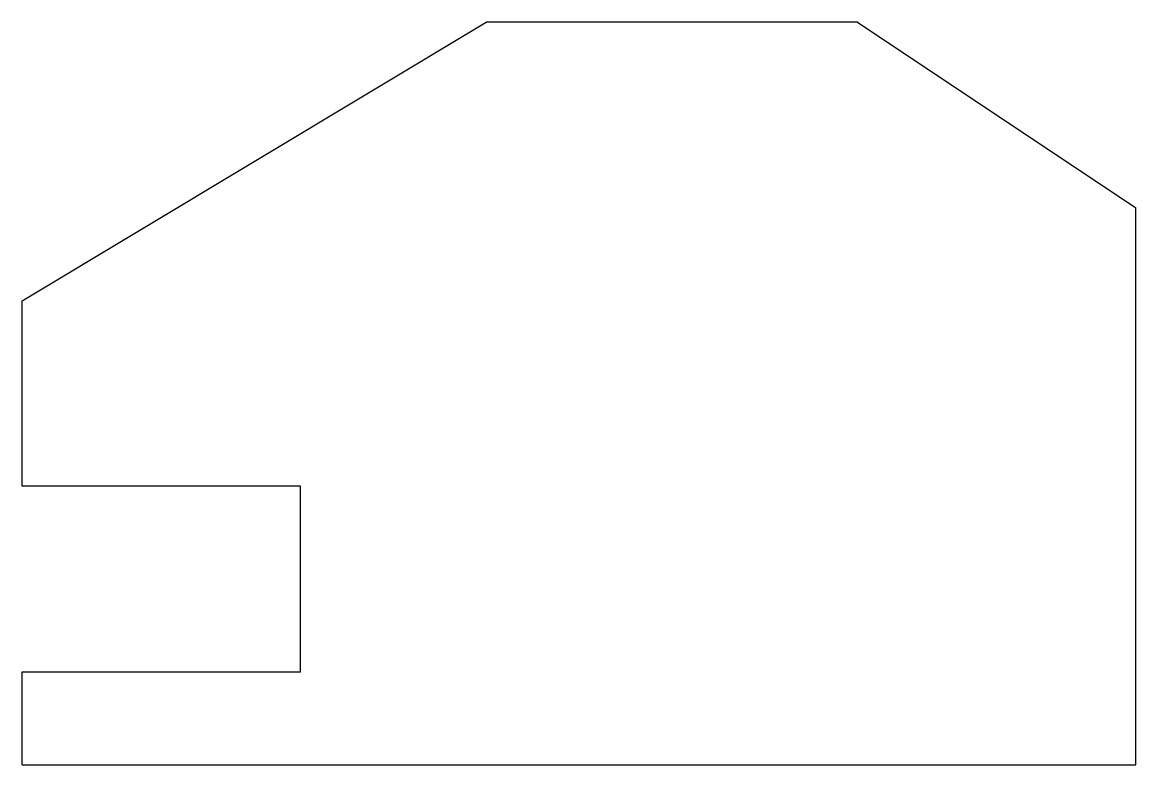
# Model space of a CAD drawing. Header units: millimetres. Extents: x 0 to 3, y 0 to 2.
import ezdxf

# ---------------------------------------------------------------- set-up
doc = ezdxf.new("R2010")
doc.units = ezdxf.units.MM

msp = doc.modelspace()

# ---------------------------------------------------------------- linework, layer by layer
for p, q in [((0, 1.25), (1.25, 2)), ((2.25, 2), (1.25, 2)), ((2.25, 2), (3, 1.5)), ((3, 0), (3, 1.5)), ((0, 0.75), (0, 1.25)), ((0.75, 0.75), (0, 0.75)), ((0.75, 0.25), (0.75, 0.75)), ((0, 0), (0, 0.25)), ((0, 0.25), (0.75, 0.25)), ((0, 0), (3, 0))]:
    msp.add_line(p, q)

doc.saveas('drawing.dxf')
